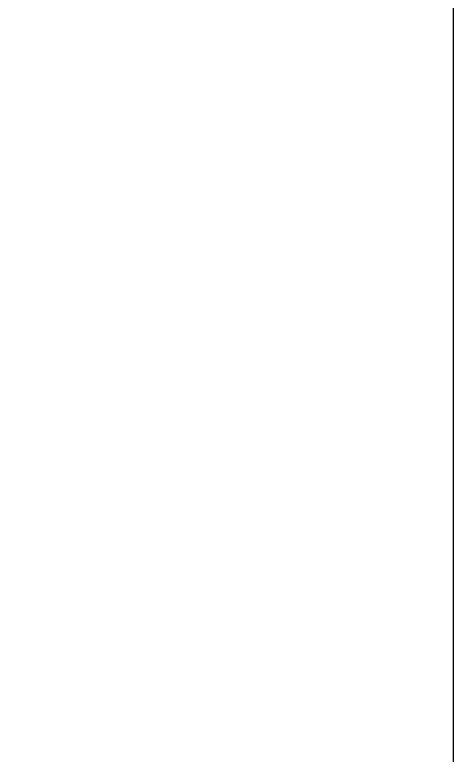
# Model space of a CAD drawing. Header units: metres. Extents: x 290946 to 378809, y 1824167 to 1998918.
# Drawn here: x 300411 to 306913, y 1966017 to 1977000 of the extents above; entities that cross this region are included whole.
import ezdxf

# ---------------------------------------------------------------- set-up
doc = ezdxf.new("R2010")
doc.units = ezdxf.units.M
picture_1 = doc.add_image_def('image1.ecw', size_in_pixel=(449268, 1304479))

msp = doc.modelspace()

# ---------------------------------------------------------------- pictures from other files: only their frames are drawn
image = msp.add_image(picture_1, insert=(293434.89295, 1944587.46824), size_in_units=(13478.040000000035, 39134.36999999988))
image.dxf.flags = 7

doc.saveas('drawing.dxf')
